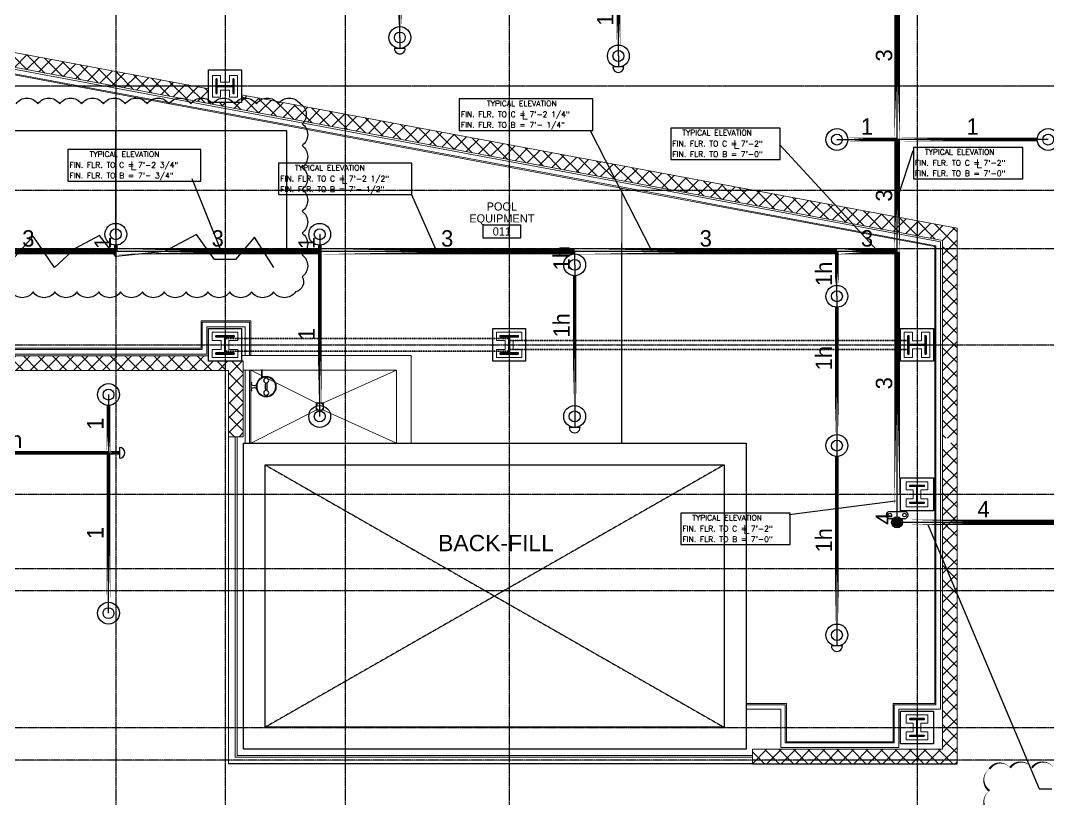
# Model space of a CAD drawing. Header units: inches. Extents: x 1442 to 5389, y 34 to 2400.
# Drawn here: x 2312 to 2877, y 1036 to 1464 of the extents above; entities that cross this region are included whole.
import ezdxf
from ezdxf.enums import TextEntityAlignment as Align

# ---------------------------------------------------------------- set-up
doc = ezdxf.new("R2010")
doc.units = ezdxf.units.IN
doc.header["$MEASUREMENT"] = 0
for name, pattern in [('CENTER2', [1.125, 0.75, -0.125, 0.125, -0.125]), ('DASHDOT2', [0.5, 0.25, -0.125, 0, -0.125]), ('HIDDEN2', [0.1875, 0.125, -0.0625]), ('IMPORT-130451-00_X-FLR-00_HIDDEN2 _3_', [0.28125, 0.1875, -0.09375])]:
    doc.linetypes.add(name, pattern=pattern)
for name, color, linetype, lineweight in [('130451-00_X-FLR-00_A-Anno-Text', 55, 'Continuous', 30), ('130451-00_X-FLR-00_A-Flor-Pfix', 8, 'Continuous', 9), ('130451-00_X-FLR-00_A-Site-Parking', 8, 'Continuous', 9), ('130451-00_X-FLR-00_A-Site-Pave', 8, 'Continuous', 9), ('130451-00_X-FLR-00_A-Wall-Full', 8, 'Continuous', 9), ('130451-00_X-FLR-00_A-Wall-Hatch', 8, 'Continuous', 9), ('130451-00_X-FLR-00_S-Foundation', 8, 'Continuous', 9), ('130451-00_X-FLR-00_S-Structural Fill', 8, 'Continuous', 9), ('130451-00_X-FLR-00_S-Wall-CMU', 8, 'Continuous', 9), ('130451-00_X-FLR-00_S-Wall-Hatch', 8, 'Continuous', 9), ('A-Detl-Hatch', 1, 'Continuous', 18), ('A-Detl-Wide', 2, 'Continuous', 35), ('S-Detl-Hatch', 1, 'Continuous', 18), ('S-Detl-Wide', 3, 'Continuous', 35)]:
    doc.layers.add(name, color=color, linetype=linetype, lineweight=lineweight)
for name, color, linetype in [('A-Grid(SmallScale)', 11, 'CENTER2'), ('A-New-Flor-Pfix', 4, 'Continuous'), ('A-Site-Pave', 8, 'Continuous'), ('A-Tag-Rm(Scale)', 7, 'Continuous'), ('ALAN MARKUP', 6, 'Continuous'), ('conflict', 1, 'Continuous'), ('Coordination', 1, 'Continuous'), ('HEADUP', 1, 'Continuous'), ('PIPEBL', 1, 'Continuous'), ('pipemn', 1, 'Continuous'), ('PIPESPC', 1, 'Continuous'), ('S-Foundation', 7, 'Continuous'), ('S-Structural Concrete', 4, 'Continuous'), ('S-Structural Fill', 11, 'Continuous'), ('S-Wall-CMU', 7, 'Continuous'), ('spk-cap', 1, 'Continuous'), ('spk-pipecoup', 1, 'Continuous'), ('spk-pipedrop', 1, 'Continuous'), ('TIDYPIPE', 1, 'Continuous')]:
    doc.layers.add(name, color=color, linetype=linetype)
doc.layers.add('Zoning Envelope', color=7, linetype='DASHDOT2', true_color=0xaa0061)
doc.styles.add('Arial', font='arial.ttf')
doc.styles.add('PIPE', font='PIPE.SHX')
doc.styles.add('ROMAND', font='romand', dxfattribs={"width": 0.75, "height": 1.5})
doc.styles.add('ROMANS', font='ROMANS', dxfattribs={"height": 0.25})
pattern_1 = [(45, (1460.5006, -245.676), (-3.977476, 3.977476), []), (135, (1460.5006, -245.676), (-3.977476, -3.977476), [])]

# ---------------------------------------------------------------- blocks, each defined once
blk = doc.blocks.new('Rm Tag')
blk.add_lwpolyline([(-0.212, 0.076), (0.212, 0.076), (0.212, -0.076), (-0.212, -0.076)], close=True)
for p in [(0, 0.286), (0, 0.149), (0, 0)]:
    blk.add_attdef('XXX', text='', height=0.0938).set_placement(p, align=Align.MIDDLE_CENTER)
blk = doc.blocks.new('*U14')
at = {"layer": 'A-Detl-Hatch'}
h = blk.add_hatch(dxfattribs=at)
h.set_pattern_fill('ANSI32', color=256, scale=6, style=0)
h.set_pattern_definition([(45, (0, -4.865), (-1.591, 1.591), []), (45, (1.0607, -4.865), (-1.591, 1.591), [])])
edge = h.paths.add_edge_path()
edge.add_line((3.98, -9.73), (3.98, -9.295))
edge.add_line((3.98, -9.295), (0.645, -9.295))
edge.add_arc((0.645, -8.795), 0.5, 180, 270, ccw=False)
edge.add_line((0.145, -8.795), (0.145, -0.935))
edge.add_arc((0.645, -0.935), 0.5, 90, 180, ccw=False)
edge.add_line((0.645, -0.435), (3.98, -0.435))
edge.add_line((3.98, -0.435), (3.98, 0))
edge.add_line((3.98, 0), (-3.98, 0))
edge.add_line((-3.98, 0), (-3.98, -0.435))
edge.add_line((-3.98, -0.435), (-0.645, -0.435))
edge.add_arc((-0.645, -0.935), 0.5, 0, 90, ccw=False)
edge.add_line((-0.145, -0.935), (-0.145, -8.795))
edge.add_arc((-0.645, -8.795), 0.5, -90, 0, ccw=False)
edge.add_line((-0.645, -9.295), (-3.98, -9.295))
edge.add_line((-3.98, -9.295), (-3.98, -9.73))
edge.add_line((-3.98, -9.73), (3.98, -9.73))
at = {"color": 0, "linetype": 'ByBlock'}
blk.add_lwpolyline([(3.98, -9.73), (3.98, -9.295), (0.645, -9.295, -0.4142136), (0.145, -8.795), (0.145, -0.935, -0.4142136), (0.645, -0.435), (3.98, -0.435), (3.98, 0), (-3.98, 0), (-3.98, -0.435), (-0.645, -0.435, -0.4142136), (-0.145, -0.935), (-0.145, -8.795, -0.4142136), (-0.645, -9.295), (-3.98, -9.295), (-3.98, -9.73)], format="xyb", close=True, dxfattribs=at)
blk = doc.blocks.new('W10X33')
at = {"layer": 'S-Detl-Hatch'}
blk.add_lwpolyline([(13773.78, -7310.28), (13773.78, -7305.84), (13769.95, -7305.84), (13769.95, -7300.98), (13773.78, -7300.98), (13773.78, -7296.55), (13761.82, -7296.55), (13761.82, -7300.98), (13765.66, -7300.98), (13765.66, -7305.84), (13761.82, -7305.84), (13761.82, -7310.28)], close=True, dxfattribs=at)
at = {"layer": 'A-Detl-Wide'}
blk.add_blockref('*U14', (13767.8, -7298.55), dxfattribs=at)
blk = doc.blocks.new('*U21')
at = {"layer": 'A-Detl-Hatch'}
h = blk.add_hatch(dxfattribs=at)
h.set_pattern_fill('ANSI32', color=256, scale=6, style=0)
h.set_pattern_definition([(45, (0, -4.99), (-1.591, 1.591), []), (45, (1.0607, -4.99), (-1.591, 1.591), [])])
edge = h.paths.add_edge_path()
edge.add_line((5, -9.98), (5, -9.42))
edge.add_line((5, -9.42), (0.67, -9.42))
edge.add_arc((0.67, -8.92), 0.5, 180, 270, ccw=False)
edge.add_line((0.17, -8.92), (0.17, -1.06))
edge.add_arc((0.67, -1.06), 0.5, 90, 180, ccw=False)
edge.add_line((0.67, -0.56), (5, -0.56))
edge.add_line((5, -0.56), (5, 0))
edge.add_line((5, 0), (-5, 0))
edge.add_line((-5, 0), (-5, -0.56))
edge.add_line((-5, -0.56), (-0.67, -0.56))
edge.add_arc((-0.67, -1.06), 0.5, 0, 90, ccw=False)
edge.add_line((-0.17, -1.06), (-0.17, -8.92))
edge.add_arc((-0.67, -8.92), 0.5, -90, 0, ccw=False)
edge.add_line((-0.67, -9.42), (-5, -9.42))
edge.add_line((-5, -9.42), (-5, -9.98))
edge.add_line((-5, -9.98), (5, -9.98))
at = {"color": 0, "linetype": 'ByBlock'}
blk.add_lwpolyline([(5, -9.98), (5, -9.42), (0.67, -9.42, -0.414214), (0.17, -8.92), (0.17, -1.06, -0.414214), (0.67, -0.56), (5, -0.56), (5, 0), (-5, 0), (-5, -0.56), (-0.67, -0.56, -0.414214), (-0.17, -1.06), (-0.17, -8.92, -0.414214), (-0.67, -9.42), (-5, -9.42), (-5, -9.98)], format="xyb", close=True, dxfattribs=at)
blk = doc.blocks.new('W10x49')
at = {"layer": 'S-Detl-Hatch'}
blk.add_lwpolyline([(14011.6, -7310.28), (14011.6, -7305.72), (14006.77, -7305.72), (14006.77, -7300.86), (14011.6, -7300.86), (14011.6, -7296.3), (13997.6, -7296.3), (13997.6, -7300.86), (14002.43, -7300.86), (14002.43, -7305.72), (13997.6, -7305.72), (13997.6, -7310.28)], close=True, dxfattribs=at)
at = {"layer": 'A-Detl-Wide'}
blk.add_blockref('*U21', (14004.6, -7298.3), dxfattribs=at)
blk = doc.blocks.new('A$C28466603')
at = {"layer": 'A-New-Flor-Pfix'}
for p, q in [((7.75, 10.52), (7.75, 14.75)), ((7.75, 14.75), (8, 14.75)), ((8, 10.4), (8, 14.75)), ((13.5, 6.25), (13.5, 7.5)), ((14, 8), (14, 3)), ((13.5, 3.5), (13.5, 4.75))]:
    blk.add_line(p, q, dxfattribs=at)
for centre, radius in [((5.5, 5.5), 5.5), ((5.5, 5.5), 5.25), ((5.5, 8.85), 1.35), ((5.5, 2.15), 1.35)]:
    blk.add_circle(centre, radius, dxfattribs=at)
for centre, radius, start, end in [((22.46, 5.5), 17.34, 173.2948, 186.7052), ((-11.46, 5.5), 17.34, 353.2948, 6.7052), ((12.2, 9.48), 3.48, 248.1607, 291.8393), ((14, 7.5), 0.5, 90, 180), ((12.2, 1.52), 3.48, 68.1607, 111.8393), ((14, 3.5), 0.5, 180, 270)]:
    blk.add_arc(centre, radius, start, end, dxfattribs=at)
blk = doc.blocks.new('SPRIG1')
for radius in [6, 3]:
    blk.add_circle((0, 0), radius)
blk = doc.blocks.new('CAP')
blk.add_line((0, 3), (0, -3))
blk.add_arc((0, 0), 3, 270, 90)
blk = doc.blocks.new('PIPESPC')
at = {"layer": 'PIPESPC', "style": 'PIPE', "width": 0.9}
blk.add_attdef('SIZE', text='', height=9, dxfattribs=at).set_placement((0, 4.02), align=Align.CENTER)
at = {"layer": 'PIPESPC', "style": 'PIPE', "flags": 1}
blk.add_attdef('SCHED', (25.3, 3.89), '', height=9, dxfattribs=at)
blk = doc.blocks.new('COUPLING')
for p, q in [((0, 6), (0, 6)), ((-2, -4), (-2, 4)), ((2, 4), (2, -4)), ((0, -6), (0, -6))]:
    blk.add_line(p, q)
for centre in [(0, 4), (0, -4)]:
    blk.add_circle(centre, 1)
for centre, start, end in [((0, 4), 90, 180), ((0, 4), 0, 90), ((0, -4), 180, 270), ((0, -4), 270, 0)]:
    blk.add_arc(centre, 2, start, end)
blk = doc.blocks.new('drop')
blk.add_circle((0, 0), 3)
for points in [[(0.01, 2.97), (-2.53, -1.59), (-2.62, 1.36)], [(0.01, 2.97), (-2.49, -1.59), (2.52, -1.59)], [(2.52, -1.59), (0.01, 2.97), (2.6, 1.47)], [(2.52, -1.59), (-2.53, -1.59), (0.01, -2.98)]]:
    blk.add_solid(points)

msp = doc.modelspace()

# ---------------------------------------------------------------- hatches: boundary and pattern name
at = {"layer": '130451-00_X-FLR-00_S-Wall-Hatch'}
h = msp.add_hatch(dxfattribs=at)
h.set_pattern_fill('FP_10', style=0, pattern_type=2)
h.set_pattern_definition(pattern_1)
h.paths.add_polyline_path([(2220.5, 1370.58), (2228.5, 1370.58), (2228.5, 1418.52), (2220.5, 1418.52), (2220.5, 1382.07)])
h.paths.add_polyline_path([(2670.18, 1370.58), (2713.84, 1370.58), (2433.5, 1422.83), (2433.5, 1418.58), (2415.5, 1418.58), (2415.5, 1426.19), (2289.31, 1449.71), (2287.85, 1441.84), (2364.37, 1427.58), (2364.5, 1427.58), (2364.5, 1427.56), (2608.55, 1382.07)])
h.paths.add_polyline_path([(2228.49, 1418.52), (2229.5, 1451.7), (2228.5, 1452.91), (2242.63, 1450.27), (2244.09, 1458.14), (2220.5, 1462.53), (2220.5, 1436.52), (2220.52, 1436.56), (2220.51, 1418.52)])
h = msp.add_hatch(dxfattribs=at)
h.set_pattern_fill('FP_10', style=0, pattern_type=2)
h.set_pattern_definition(pattern_1)
h.paths.add_polyline_path([(2434.5, 1235.21), (2434.5, 1276.58), (2415.5, 1276.58), (2415.5, 1279.58), (2228.5, 1279.58), (2228.5, 1370.58), (2220.5, 1370.58), (2220.5, 1271.58), (2426.57, 1271.58), (2426.5, 1271.46), (2426.5, 1235.21)], flags=0)
h = msp.add_hatch(dxfattribs=at)
h.set_pattern_fill('FP_10', style=0, pattern_type=2)
h.set_pattern_definition(pattern_1)
h.paths.add_polyline_path([(2714.13, 1055.58), (2826.5, 1055.58), (2826.5, 1234.43), (2818.5, 1234.43), (2818.5, 1063.58), (2714.13, 1063.58), (2714.13, 1057.58)])
h.paths.add_polyline_path([(2818.5, 1228.52), (2826.5, 1234.37), (2826.5, 1349.58), (2713.84, 1370.58), (2670.18, 1370.58), (2818.5, 1342.93), (2818.5, 1260.68)])

# ---------------------------------------------------------------- linework, layer by layer
at = {"layer": '130451-00_X-FLR-00_A-Flor-Pfix', "color": 7, "flags": 128}
msp.add_lwpolyline([(2474.56, 1253.71), (2474.56, 1249.71), (2478.56, 1249.71), (2478.56, 1253.71)], close=True, dxfattribs=at)
at = {"layer": '130451-00_X-FLR-00_A-Flor-Pfix', "color": 7}
msp.add_circle((2476.56, 1251.71), 2, dxfattribs=at)
at = {"layer": '130451-00_X-FLR-00_A-Site-Parking', "color": 7, "flags": 128}
for points in [[(2433.5, 1279.71), (2526.63, 1279.71), (2526.63, 1231.71)], [(2518.63, 1231.71), (2518.63, 1271.71), (2434.5, 1271.71)]]:
    msp.add_lwpolyline(points, dxfattribs=at)
at = {"layer": '130451-00_X-FLR-00_A-Site-Pave', "color": 7}
for p, q in [((2642.32, 1231.71), (2642.32, 1371.58)), ((2474.56, 1253.71), (2438.63, 1271.71)), ((2478.56, 1253.71), (2518.63, 1271.71)), ((2474.56, 1249.71), (2438.63, 1231.71)), ((2478.56, 1249.71), (2518.63, 1231.71))]:
    msp.add_line(p, q, dxfattribs=at)
at = {"layer": '130451-00_X-FLR-00_A-Wall-Full', "color": 7}
for p, q in [((2664.52, 1367.44), (2694.01, 1361.94)), ((2438.63, 1271.71), (2438.63, 1231.71))]:
    msp.add_line(p, q, dxfattribs=at)
at = {"layer": '130451-00_X-FLR-00_A-Wall-Full', "color": 7, "flags": 128}
for points in [[(2438.63, 1279.71), (2438.63, 1298.71), (2411.38, 1298.71), (2411.38, 1283.71), (2232.63, 1283.71), (2232.63, 1447.94), (2241.87, 1446.22), (2242.63, 1450.27)], [(2287.85, 1441.84), (2287.09, 1437.79), (2664.52, 1367.44)], [(2694.01, 1361.94), (2814.25, 1339.53), (2814.25, 1259.37)], [(2814.25, 1259.37), (2814.25, 1088.71), (2791.38, 1088.71), (2791.38, 1067.71), (2732.75, 1067.71), (2732.75, 1088.71), (2710.63, 1088.71)]]:
    msp.add_lwpolyline(points, dxfattribs=at)
at = {"layer": '130451-00_X-FLR-00_A-Wall-Hatch', "color": 7}
for p, q in [((2674.39, 1366.24), (2287.21, 1438.4)), ((2694.12, 1362.56), (2674.39, 1366.24)), ((2435.5, 1271.71), (2435.5, 1231.71)), ((2438, 1271.71), (2438, 1231.71)), ((2430.13, 1059.08), (2430.13, 1235.21)), ((2431.13, 1060.08), (2431.13, 1235.21)), ((2714.13, 1059.21), (2430, 1059.21)), ((2714.13, 1060.21), (2431, 1060.21))]:
    msp.add_line(p, q, dxfattribs=at)
at = {"layer": '130451-00_X-FLR-00_A-Wall-Hatch', "color": 7, "flags": 128}
for points in [[(2435.5, 1279.71), (2435.5, 1295.58), (2414.5, 1295.58), (2414.5, 1280.58), (2229.5, 1280.58), (2229.5, 1451.7), (2242.44, 1449.29)], [(2438, 1279.71), (2438, 1298.08), (2412, 1298.08), (2412, 1283.08), (2232, 1283.08), (2232, 1448.69), (2241.99, 1446.83)], [(2817.38, 1234.43), (2817.38, 1342.13), (2287.67, 1440.86)], [(2814.88, 1235.74), (2814.88, 1340.05), (2694.12, 1362.56)], [(2710.63, 1088.08), (2732.13, 1088.08), (2732.13, 1067.08), (2792, 1067.08), (2792, 1088.08), (2814.88, 1088.08), (2814.88, 1235.74)], [(2710.63, 1085.58), (2729.63, 1085.58), (2729.63, 1064.58), (2794.5, 1064.58), (2794.5, 1085.58), (2817.38, 1085.58), (2817.38, 1234.43)]]:
    msp.add_lwpolyline(points, dxfattribs=at)
at = {"layer": '130451-00_X-FLR-00_S-Foundation', "color": 7}
for p, q in [((2426.5, 1055.46), (2426.5, 1235.21)), ((2714.13, 1055.58), (2426.5, 1055.58))]:
    msp.add_line(p, q, dxfattribs=at)
at = {"layer": '130451-00_X-FLR-00_S-Foundation', "color": 7, "flags": 128}
for points in [[(2434.63, 1231.71), (2710.63, 1231.71), (2710.63, 1063.71), (2434.63, 1063.71)], [(2446.63, 1219.71), (2698.63, 1219.71), (2698.63, 1075.71), (2446.63, 1075.71)]]:
    msp.add_lwpolyline(points, close=True, dxfattribs=at)
at = {"layer": '130451-00_X-FLR-00_S-Structural Fill', "color": 7, "linetype": 'IMPORT-130451-00_X-FLR-00_HIDDEN2 _3_'}
for p, q in [((2698.5, 1219.71), (2446.61, 1075.77)), ((2446.61, 1219.64), (2698.5, 1075.71))]:
    msp.add_line(p, q, dxfattribs=at)
at = {"layer": '130451-00_X-FLR-00_S-Wall-CMU', "color": 7}
msp.add_line((2415.5, 1426.19), (2289.31, 1449.71), dxfattribs=at)
at = {"layer": '130451-00_X-FLR-00_S-Wall-CMU', "color": 7, "flags": 128}
for points in [[(2415.5, 1279.58), (2228.5, 1279.58), (2228.5, 1452.91), (2242.63, 1450.27), (2244.09, 1458.14), (2220.5, 1462.53), (2220.5, 1418.52)], [(2818.5, 1234.43), (2818.5, 1342.93), (2287.85, 1441.84), (2289.31, 1449.71)], [(2433.5, 1422.83), (2826.5, 1349.58), (2826.5, 1234.43)], [(2220.5, 1418.52), (2220.5, 1271.58), (2426.5, 1271.58), (2426.5, 1235.21), (2434.5, 1235.21), (2434.5, 1276.58), (2433.5, 1276.58)], [(2826.5, 1234.43), (2826.5, 1055.58), (2714.13, 1055.58), (2714.13, 1063.58), (2818.5, 1063.58), (2818.5, 1234.43)]]:
    msp.add_lwpolyline(points, dxfattribs=at)
at = {"layer": 'A-Grid(SmallScale)'}
for p, q in [((2364.5, 2370.32), (2364.5, 491.06)), ((2424.5, 2370.32), (2424.5, 491.06)), ((2490.5, 2370.32), (2490.5, 491.06)), ((2580.5, 2370.32), (2580.5, 491.06)), ((2804.5, 2370.32), (2804.5, 491.06)), ((5388.5, 1427.58), (1580.5, 1427.58)), ((1595.39, 1370.58), (5388.5, 1370.58)), ((1595.39, 1338.58), (5388.5, 1338.58)), ((1580.5, 1285.58), (5388.5, 1285.58)), ((1580.5, 1203.58), (5388.5, 1203.58)), ((5388.5, 1162.58), (1601.75, 1162.58)), ((5388.5, 1150.58), (1580.5, 1150.58)), ((1580.5, 1075.58), (5388.5, 1075.58)), ((5388.5, 1057.58), (1600.34, 1057.58))]:
    msp.add_line(p, q, dxfattribs=at)
at = {"layer": 'A-Site-Pave'}
msp.add_line((2642.32, 1231.71), (2642.32, 1341.58), dxfattribs=at)
at = {"layer": 'ALAN MARKUP'}
msp.add_lwpolyline([(2309.73, 1417.95, -0.520567), (2321.73, 1417.95, -0.520567), (2333.73, 1417.95, -0.520567), (2345.73, 1417.95, -0.520567), (2357.73, 1417.95, -0.520567), (2369.73, 1417.95, -0.520567), (2381.73, 1417.95, -0.520567), (2393.73, 1417.95, -0.520567), (2405.73, 1417.95, -0.520567), (2417.73, 1417.95, -0.520567), (2429.73, 1417.95, -0.520567), (2441.73, 1417.95, -0.520567), (2453.73, 1417.95, -0.520567), (2465.73, 1417.95, -0.520567), (2466.77, 1406.99, -0.520567), (2466.77, 1394.99, -0.520567), (2466.77, 1382.99, -0.520567), (2466.77, 1370.99, -0.520567), (2466.77, 1358.99, -0.520567), (2466.77, 1346.99, -0.520567), (2466.77, 1334.99, -0.520567), (2466.77, 1322.99, -0.520567), (2463.13, 1314.63, -0.520567), (2451.13, 1314.63, -0.520567), (2439.13, 1314.63, -0.520567), (2427.13, 1314.63, -0.520567), (2415.13, 1314.63, -0.520567), (2403.13, 1314.63, -0.520567), (2391.13, 1314.63, -0.520567), (2379.13, 1314.63, -0.520567), (2367.13, 1314.63, -0.520567), (2355.13, 1314.63, -0.520567), (2343.13, 1314.63, -0.520567), (2331.13, 1314.63, -0.520567), (2319.13, 1314.63, -0.520567), (2307.13, 1314.63, -0.520567)], format="xyb", dxfattribs=at)
for points in [[(2458.5, 1336.85), (2458.5, 1403.13), (2268.5, 1403.13)], [(2364.5, 1346.32), (2364.5, 1403.13)], [(2451.26, 1328.04), (2440.73, 1344.7), (2430.21, 1332.43), (2418.8, 1332.43), (2408.86, 1346.16), (2391.32, 1336.85), (2364.5, 1334.18), (2355.64, 1345.58), (2342.19, 1338.58), (2330.79, 1328.04), (2319.09, 1345.28), (2306.52, 1330.96), (2294.53, 1343.53), (2283.71, 1332.72), (2278.74, 1336.85), (2278.74, 1347.91)]]:
    msp.add_lwpolyline(points, dxfattribs=at)
at = {"layer": 'conflict'}
for points in [[(2553.1, 1403.35), (2626.5, 1403.35), (2626.5, 1420.63), (2553.1, 1420.63)], [(2669.26, 1387.28), (2729.28, 1387.28), (2729.28, 1404.56), (2669.26, 1404.56)], [(2338.2, 1375.55), (2411.25, 1375.55), (2411.25, 1392.83), (2338.2, 1392.83)], [(2802.48, 1376.71), (2862.5, 1376.71), (2862.5, 1393.99), (2802.48, 1393.99)], [(2453.95, 1368.06), (2527, 1368.06), (2527, 1385.34), (2453.95, 1385.34)], [(2674.77, 1175.93), (2734.79, 1175.93), (2734.79, 1193.21), (2674.77, 1193.21)]]:
    msp.add_lwpolyline(points, close=True, dxfattribs=at)
at = {"layer": 'Coordination'}
for p, q in [((2658.93, 1337.26), (2624.94, 1403.51)), ((2782.38, 1337.67), (2729.08, 1395.33)), ((2794.08, 1367.11), (2802.31, 1392.37)), ((2421.92, 1338.53), (2406.38, 1376.72)), ((2540.01, 1338.5), (2526.83, 1368.3)), ((2734.24, 1192.55), (2792.72, 1199.91)), ((2810.43, 1187.07), (2871.64, 1041.9)), ((2871.64, 1041.9), (2878.57, 1041.9))]:
    msp.add_line(p, q, dxfattribs=at)
msp.add_lwpolyline([(2879.59, 1053.47, 0, 1.2, 0.520567), (2867.59, 1053.47, 0, 1.2, 0.520567), (2855.59, 1053.47, 0, 1.2, 0.520567), (2844.29, 1052.77, 0, 1.2, 0.520567), (2844.29, 1040.77, 0, 1.2, 0.520567), (2844.29, 1028.77, 0, 1.2, 0.520567), (2844.29, 1016.77, 0, 1.2, 0.520567), (2844.29, 1007.63, 0, 1.2, 0.520567), (2856.29, 1007.63, 0, 1.2, 0.520567), (2868.29, 1007.63, 0, 1.2, 0.520567), (2880.29, 1007.63, 0, 1.2, 0.520567)], format="xyseb", dxfattribs=at)
at = {"layer": 'PIPEBL', "color": 1}
for p, q in [((2520.5, 1454.32), (2520.5, 1490.69)), ((2640.5, 1444.18), (2640.5, 1490.69)), ((2520.5, 1454.32), (2520.5, 1448.32)), ((2640.5, 1444.18), (2640.5, 1438.18)), ((2760.5, 1398.32), (2793.55, 1398.32)), ((2876.5, 1398.32), (2793.55, 1398.32)), ((2364.5, 1346.32), (2364.5, 1336.85)), ((2476.5, 1346.32), (2476.5, 1336.85)), ((2476.5, 1246.32), (2476.5, 1336.85)), ((2616.5, 1329.53), (2616.5, 1336.85)), ((2760.5, 1312.27), (2760.5, 1336.85)), ((2616.5, 1329.53), (2616.5, 1246.32)), ((2760.5, 1312.27), (2760.5, 1230.32)), ((2360.5, 1258.32), (2360.5, 1226.32)), ((2616.5, 1246.32), (2616.5, 1240.32)), ((2252.5, 1226.32), (2360.5, 1226.32)), ((2360.5, 1138.32), (2360.5, 1226.32)), ((2360.5, 1226.32), (2366.5, 1226.32)), ((2760.5, 1230.32), (2760.5, 1126.32)), ((2760.5, 1126.32), (2760.5, 1120.32))]:
    msp.add_line(p, q, dxfattribs=at)
at = {"layer": 'pipemn', "color": 1}
for p, q in [((2793.55, 1398.32), (2793.55, 1478.44)), ((2793.55, 1336.85), (2793.55, 1398.32)), ((2364.5, 1336.85), (2268.5, 1336.85)), ((2476.5, 1336.85), (2364.5, 1336.85)), ((2616.5, 1336.85), (2476.5, 1336.85)), ((2760.5, 1336.85), (2616.5, 1336.85)), ((2793.55, 1336.85), (2760.5, 1336.85)), ((2793.55, 1192.18), (2793.55, 1336.85)), ((2793.55, 1188.18), (2793.55, 1192.18)), ((2888.5, 1188.18), (2793.55, 1188.18))]:
    msp.add_line(p, q, dxfattribs=at)
at = {"layer": 'S-Detl-Wide', "linetype": 'HIDDEN2'}
for p, q in [((2424.67, 1289.08), (2580.33, 1289.08)), ((2580.67, 1288.08), (2799.51, 1288.08)), ((2424.67, 1282.08), (2580.33, 1282.08)), ((2580.67, 1283.08), (2799.51, 1283.08))]:
    msp.add_line(p, q, dxfattribs=at)
at = {"layer": 'S-Foundation'}
msp.add_line((2714.13, 1055.58), (2426.5, 1055.58), dxfattribs=at)
for points in [[(2434.63, 1231.71), (2710.63, 1231.71), (2710.63, 1063.71), (2434.63, 1063.71)], [(2446.63, 1219.71), (2698.63, 1219.71), (2698.63, 1075.71), (2446.63, 1075.71)]]:
    msp.add_lwpolyline(points, close=True, dxfattribs=at)
at = {"layer": 'S-Structural Concrete'}
for points in [[(2415.5, 1436.58), (2433.5, 1436.58), (2433.5, 1418.58), (2415.5, 1418.58)], [(2415.5, 1294.58), (2433.5, 1294.58), (2433.5, 1276.58), (2415.5, 1276.58)], [(2571.5, 1294.58), (2589.5, 1294.58), (2589.5, 1276.58), (2571.5, 1276.58)], [(2795.5, 1294.58), (2813.5, 1294.58), (2813.5, 1276.58), (2795.5, 1276.58)], [(2795.5, 1212.58), (2813.5, 1212.58), (2813.5, 1194.58), (2795.5, 1194.58)], [(2795.5, 1084.58), (2813.5, 1084.58), (2813.5, 1066.58), (2795.5, 1066.58)]]:
    msp.add_lwpolyline(points, close=True, dxfattribs=at)
at = {"layer": 'S-Structural Fill', "linetype": 'HIDDEN2'}
for p, q in [((2698.5, 1219.71), (2446.61, 1075.77)), ((2446.61, 1219.64), (2698.5, 1075.71))]:
    msp.add_line(p, q, dxfattribs=at)
at = {"layer": 'S-Wall-CMU'}
for p, q in [((2434.5, 1276.58), (2433.5, 1276.58)), ((2714.13, 1055.58), (2826.5, 1055.58))]:
    msp.add_line(p, q, dxfattribs=at)
at = {"layer": 'TIDYPIPE', "color": 1}
for points, const_width in [([(2520.5, 1460.32), (2520.5, 1490.69)], 2), ([(2640.5, 1450.18), (2640.5, 1490.69)], 2), ([(2793.55, 1398.32), (2793.55, 1478.44)], 3), ([(2793.55, 1336.85), (2793.55, 1398.32)], 3), ([(2766.5, 1398.32), (2793.55, 1398.32)], 2), ([(2793.55, 1398.32), (2870.5, 1398.32)], 2), ([(2268.5, 1336.85), (2364.5, 1336.85)], 3), ([(2364.5, 1336.85), (2476.5, 1336.85)], 3), ([(2364.5, 1336.85), (2364.5, 1340.32)], 2), ([(2476.5, 1336.85), (2616.5, 1336.85)], 3), ([(2476.5, 1336.85), (2476.5, 1340.32)], 2), ([(2476.5, 1252.32), (2476.5, 1336.85)], 2), ([(2616.5, 1336.85), (2760.5, 1336.85)], 3), ([(2760.5, 1336.85), (2793.55, 1336.85)], 3), ([(2760.5, 1318.27), (2760.5, 1336.85)], 2), ([(2793.55, 1195.18), (2793.55, 1336.85)], 3), ([(2616.5, 1252.32), (2616.5, 1323.53)], 2), ([(2760.5, 1236.32), (2760.5, 1306.27)], 2), ([(2360.5, 1226.32), (2360.5, 1252.32)], 2), ([(2252.5, 1226.32), (2360.5, 1226.32)], 2), ([(2360.5, 1144.32), (2360.5, 1226.32)], 2), ([(2360.5, 1226.32), (2366.5, 1226.32)], 2), ([(2760.5, 1132.32), (2760.5, 1224.32)], 2), ([(2798.05, 1188.18), (2888.5, 1188.18)], 3)]:
    msp.add_lwpolyline(points, close=True, dxfattribs=dict(at, const_width=const_width))
at = {"layer": 'Zoning Envelope'}
msp.add_lwpolyline([(5388.5, 1427.58), (2320.5, 1427.58, 0.000426), (2187.15, 1427.47, 0.001551), (1580.5, 1424.66, 0.001255)], format="xyb", dxfattribs=at)

# ---------------------------------------------------------------- block references
at = {"rotation": 90}
for name, p in [('W10X33', (-4878.91, -12340.22)), ('W10x49', (-4498.79, -12719.02))]:
    msp.add_blockref(name, p, dxfattribs=at)
for name, p in [('W10x49', (-11580.1, 8588.87)), ('W10x49', (-11424.1, 8588.87)), ('W10X33', (-10963.3, 8506.99)), ('W10X33', (-10963.3, 8378.99))]:
    msp.add_blockref(name, p)
at = {"layer": 'A-New-Flor-Pfix', "xscale": -1}
msp.add_blockref('A$C28466603', (2452.63, 1257.16), dxfattribs=at)
at = {"layer": 'A-Tag-Rm(Scale)'}
ref = msp.add_blockref('Rm Tag', (2576.51, 1347.86), dxfattribs=dict(at, xscale=48, yscale=48, zscale=48))
ref.add_attrib('XXX', ' POOL ', dxfattribs={"layer": '0', "height": 4.5}).set_placement((2576.51, 1361.58), align=Align.MIDDLE_CENTER)
ref.add_attrib('XXX', 'EQUIPMENT', dxfattribs={"layer": '0', "height": 4.5}).set_placement((2576.51, 1355.03), align=Align.MIDDLE_CENTER)
ref.add_attrib('XXX', '011', dxfattribs={"layer": '0', "height": 4.5}).set_placement((2576.51, 1347.86), align=Align.MIDDLE_CENTER)
at = {"layer": 'HEADUP'}
for p in [(2520.5, 1454.32), (2640.5, 1444.18), (2760.5, 1398.32), (2876.5, 1398.32), (2364.5, 1346.32), (2476.5, 1346.32), (2616.5, 1329.53), (2760.5, 1312.27), (2360.5, 1258.32), (2476.5, 1246.32), (2616.5, 1246.32), (2760.5, 1230.32), (2360.5, 1138.32), (2760.5, 1126.32)]:
    msp.add_blockref('SPRIG1', p, dxfattribs=at)
at = {"layer": 'PIPESPC'}
ref = msp.add_blockref('PIPESPC', (2640.5, 1467.44), dxfattribs=dict(at, rotation=90))
ref.add_attrib('SIZE', '1h', dxfattribs={"color": 0, "height": 9, "rotation": 90, "style": 'PIPE'}).set_placement((2640.5, 1467.44), align=Align.BOTTOM_CENTER)
ref = msp.add_blockref('PIPESPC', (2793.55, 1444.51), dxfattribs=dict(at, rotation=90))
ref.add_attrib('SIZE', '3', dxfattribs={"color": 0, "height": 9, "rotation": 90, "style": 'PIPE'}).set_placement((2793.55, 1444.51), align=Align.BOTTOM_CENTER)
ref = msp.add_blockref('PIPESPC', (2777.03, 1398.32), dxfattribs=at)
ref.add_attrib('SIZE', '1', dxfattribs={"color": 0, "height": 9, "style": 'PIPE'}).set_placement((2777.03, 1398.32), align=Align.BOTTOM_CENTER)
ref = msp.add_blockref('PIPESPC', (2835.03, 1398.32), dxfattribs=at)
ref.add_attrib('SIZE', '1', dxfattribs={"color": 0, "height": 9, "style": 'PIPE'}).set_placement((2835.03, 1398.32), align=Align.BOTTOM_CENTER)
ref = msp.add_blockref('PIPESPC', (2793.55, 1367.59), dxfattribs=dict(at, rotation=90))
ref.add_attrib('SIZE', '3', dxfattribs={"color": 0, "height": 9, "rotation": 90, "style": 'PIPE'}).set_placement((2793.55, 1367.59), align=Align.BOTTOM_CENTER)
ref = msp.add_blockref('PIPESPC', (2316.5, 1336.85), dxfattribs=at)
ref.add_attrib('SIZE', '3', dxfattribs={"color": 0, "height": 9, "style": 'PIPE'}).set_placement((2316.5, 1336.85), align=Align.BOTTOM_CENTER)
ref = msp.add_blockref('PIPESPC', (2364.5, 1341.59), dxfattribs=dict(at, rotation=89.99999999999932))
ref.add_attrib('SIZE', '1', dxfattribs={"color": 0, "height": 9, "rotation": 90, "style": 'PIPE'}).set_placement((2364.5, 1341.59), align=Align.BOTTOM_CENTER)
ref = msp.add_blockref('PIPESPC', (2420.5, 1336.85), dxfattribs=at)
ref.add_attrib('SIZE', '3', dxfattribs={"color": 0, "height": 9, "style": 'PIPE'}).set_placement((2420.5, 1336.85), align=Align.BOTTOM_CENTER)
ref = msp.add_blockref('PIPESPC', (2476.5, 1341.59), dxfattribs=dict(at, rotation=90))
ref.add_attrib('SIZE', '1', dxfattribs={"color": 0, "height": 9, "rotation": 90, "style": 'PIPE'}).set_placement((2476.5, 1341.59), align=Align.BOTTOM_CENTER)
ref = msp.add_blockref('PIPESPC', (2546.5, 1336.85), dxfattribs=at)
ref.add_attrib('SIZE', '3', dxfattribs={"color": 0, "height": 9, "style": 'PIPE'}).set_placement((2546.5, 1336.85), align=Align.BOTTOM_CENTER)
ref = msp.add_blockref('PIPESPC', (2688.5, 1336.85), dxfattribs=at)
ref.add_attrib('SIZE', '3', dxfattribs={"color": 0, "height": 9, "style": 'PIPE'}).set_placement((2688.5, 1336.85), align=Align.BOTTOM_CENTER)
ref = msp.add_blockref('PIPESPC', (2777.03, 1336.85), dxfattribs=at)
ref.add_attrib('SIZE', '3', dxfattribs={"color": 0, "height": 9, "style": 'PIPE'}).set_placement((2777.03, 1336.85), align=Align.BOTTOM_CENTER)
ref = msp.add_blockref('PIPESPC', (2616.5, 1333.19), dxfattribs=dict(at, rotation=90))
ref.add_attrib('SIZE', '1h', dxfattribs={"color": 0, "height": 9, "rotation": 90, "style": 'PIPE'}).set_placement((2616.5, 1333.19), align=Align.BOTTOM_CENTER)
ref = msp.add_blockref('PIPESPC', (2760.5, 1324.56), dxfattribs=dict(at, rotation=90))
ref.add_attrib('SIZE', '1h', dxfattribs={"color": 0, "height": 9, "rotation": 90, "style": 'PIPE'}).set_placement((2760.5, 1324.56), align=Align.BOTTOM_CENTER)
ref = msp.add_blockref('PIPESPC', (2616.5, 1296.32), dxfattribs=dict(at, rotation=90))
ref.add_attrib('SIZE', '1h', dxfattribs={"color": 0, "height": 9, "rotation": 90, "style": 'PIPE'}).set_placement((2616.5, 1296.32), align=Align.BOTTOM_CENTER)
ref = msp.add_blockref('PIPESPC', (2476.5, 1291.59), dxfattribs=dict(at, rotation=90))
ref.add_attrib('SIZE', '1', dxfattribs={"color": 0, "height": 9, "rotation": 90, "style": 'PIPE'}).set_placement((2476.5, 1291.59), align=Align.BOTTOM_CENTER)
ref = msp.add_blockref('PIPESPC', (2760.5, 1278.32), dxfattribs=dict(at, rotation=90))
ref.add_attrib('SIZE', '1h', dxfattribs={"color": 0, "height": 9, "rotation": 90, "style": 'PIPE'}).set_placement((2760.5, 1278.32), align=Align.BOTTOM_CENTER)
ref = msp.add_blockref('PIPESPC', (2793.55, 1264.52), dxfattribs=dict(at, rotation=90))
ref.add_attrib('SIZE', '3', dxfattribs={"color": 0, "height": 9, "rotation": 90, "style": 'PIPE'}).set_placement((2793.55, 1264.52), align=Align.BOTTOM_CENTER)
ref = msp.add_blockref('PIPESPC', (2360.5, 1242.32), dxfattribs=dict(at, rotation=90))
ref.add_attrib('SIZE', '1', dxfattribs={"color": 0, "height": 9, "rotation": 90, "style": 'PIPE'}).set_placement((2360.5, 1242.32), align=Align.BOTTOM_CENTER)
ref = msp.add_blockref('PIPESPC', (2306.5, 1226.32), dxfattribs=at)
ref.add_attrib('SIZE', '1h', dxfattribs={"color": 0, "height": 9, "style": 'PIPE'}).set_placement((2306.5, 1226.32), align=Align.BOTTOM_CENTER)
ref = msp.add_blockref('PIPESPC', (2841.03, 1188.18), dxfattribs=at)
ref.add_attrib('SIZE', '4', dxfattribs={"color": 0, "height": 9, "style": 'PIPE'}).set_placement((2841.03, 1188.18), align=Align.BOTTOM_CENTER)
ref = msp.add_blockref('PIPESPC', (2793.55, 1190.18), dxfattribs=dict(at, rotation=90))
ref.add_attrib('SIZE', '4', dxfattribs={"color": 0, "height": 9, "rotation": 90, "style": 'PIPE'}).set_placement((2793.55, 1190.18), align=Align.BOTTOM_CENTER)
ref = msp.add_blockref('PIPESPC', (2360.5, 1182.32), dxfattribs=dict(at, rotation=90))
ref.add_attrib('SIZE', '1', dxfattribs={"color": 0, "height": 9, "rotation": 90, "style": 'PIPE'}).set_placement((2360.5, 1182.32), align=Align.BOTTOM_CENTER)
ref = msp.add_blockref('PIPESPC', (2760.5, 1178.32), dxfattribs=dict(at, rotation=90))
ref.add_attrib('SIZE', '1h', dxfattribs={"color": 0, "height": 9, "rotation": 90, "style": 'PIPE'}).set_placement((2760.5, 1178.32), align=Align.BOTTOM_CENTER)
at = {"layer": 'spk-cap', "rotation": 270.0000000000834}
for p in [(2520.5, 1448.32), (2640.5, 1438.18), (2616.5, 1240.32), (2760.5, 1120.32)]:
    msp.add_blockref('CAP', p, dxfattribs=at)
at = {"layer": 'spk-cap'}
msp.add_blockref('CAP', (2366.5, 1226.32), dxfattribs=at)
at = {"layer": 'spk-pipecoup', "rotation": 90.00000000002773}
msp.add_blockref('COUPLING', (2793.55, 1192.18), dxfattribs=at)
at = {"layer": 'spk-pipedrop', "rotation": 180.0000000000556}
msp.add_blockref('drop', (2793.55, 1188.18), dxfattribs=at)

# ---------------------------------------------------------------- texts
at = {"layer": '130451-00_X-FLR-00_A-Anno-Text', "color": 7, "insert": (2573.31, 1181.32), "char_height": 9, "width": 75.6472, "attachment_point": 2, "line_spacing_factor": 0.938532, "style": 'Arial'}
msp.add_mtext('BACK-FILL', dxfattribs=at)
at = {"layer": 'Coordination', "style": 'ROMAND'}
for s, height, p in [('TYPICAL ELEVATION', 3.0375, (2568.31, 1416.59)), ('FIN. FLR. TO C = 7\'-2 1/4"', 3.0375, (2553.99, 1410.63)), ('L', 4.5, (2587.51, 1409.5)), ('FIN. FLR. TO B = 7\'- 1/4"', 3.0375, (2553.99, 1404.84)), ('TYPICAL ELEVATION', 3.0375, (2675.55, 1400.52)), ('FIN. FLR. TO C = 7\'-2"', 3.0375, (2670.14, 1394.56)), ('L', 4.5, (2703.67, 1393.44)), ('TYPICAL ELEVATION', 3.0375, (2350.15, 1388.79)), ('FIN. FLR. TO B = 7\'-0"', 3.0375, (2670.14, 1388.77)), ('TYPICAL ELEVATION', 3.0375, (2808.77, 1389.95)), ('FIN. FLR. TO C = 7\'-2 3/4"', 3.0375, (2339.08, 1382.83)), ('L', 4.5, (2372.61, 1381.7)), ('TYPICAL ELEVATION', 3.0375, (2462.93, 1381.3)), ('FIN. FLR. TO C = 7\'-2"', 3.0375, (2803.36, 1383.99)), ('L', 4.5, (2836.89, 1382.86)), ('FIN. FLR. TO B = 7\'- 3/4"', 3.0375, (2339.08, 1377.04)), ('FIN. FLR. TO C = 7\'-2 1/2"', 3.0375, (2454.83, 1375.34)), ('L', 4.5, (2488.36, 1374.21)), ('FIN. FLR. TO B = 7\'-0"', 3.0375, (2803.36, 1378.2)), ('FIN. FLR. TO B = 7\'- 1/2"', 3.0375, (2454.83, 1369.55)), ('TYPICAL ELEVATION', 3.0375, (2681.06, 1189.17)), ('FIN. FLR. TO C = 7\'-2"', 3.0375, (2675.65, 1183.21)), ('L', 4.5, (2709.18, 1182.09)), ('FIN. FLR. TO B = 7\'-0"', 3.0375, (2675.65, 1177.42))]:
    msp.add_text(s, height=height, dxfattribs=at).set_placement(p)
at = {"layer": 'Coordination', "insert": (2589.92, 1257.01), "char_height": 0.25, "attachment_point": 9, "style": 'ROMANS'}
msp.add_mtext('\\A1;', dxfattribs=at)

doc.saveas('drawing.dxf')
